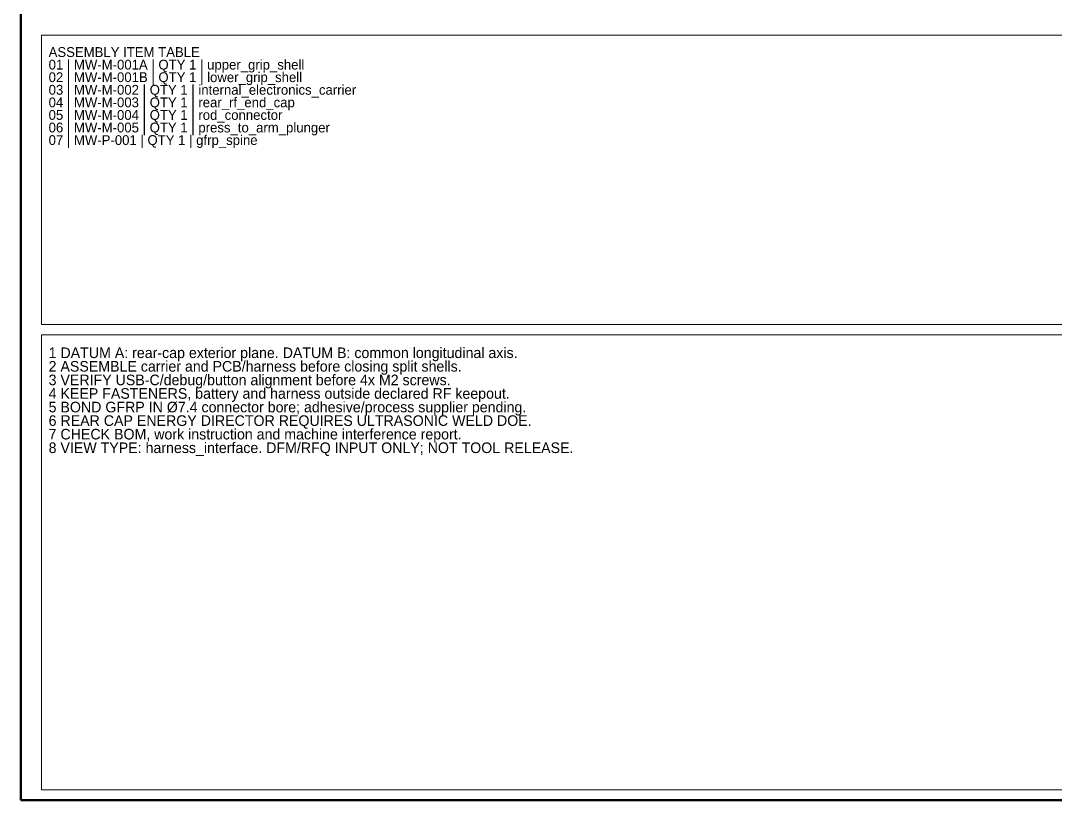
# Model space of a CAD drawing. Header units: millimetres. Extents: x 10 to 410, y 10 to 287.
# Drawn here: x 10 to 210, y 10 to 160.8 of the extents above; entities that cross this region are included whole.
import ezdxf
from ezdxf.enums import TextEntityAlignment as Align

# ---------------------------------------------------------------- set-up
doc = ezdxf.new("R2010")
doc.units = ezdxf.units.MM
doc.layers.add('BORDER', color=7, linetype='CONTINUOUS', lineweight=50)
doc.layers.add('NOTES', color=7, linetype='CONTINUOUS', lineweight=18)

msp = doc.modelspace()

# ---------------------------------------------------------------- linework, layer by layer
at = {"layer": 'BORDER'}
msp.add_lwpolyline([(10, 10), (410, 10), (410, 287), (10, 287)], close=True, dxfattribs=at)
at = {"layer": 'NOTES'}
for points in [[(14, 102), (252, 102), (252, 158), (14, 158)], [(14, 12), (252, 12), (252, 100), (14, 100)]]:
    msp.add_lwpolyline(points, close=True, dxfattribs=at)

# ---------------------------------------------------------------- texts
for s, height, p in [('ASSEMBLY ITEM TABLE', 1.9, (15.4, 154.7)), ('01 | MW-M-001A | QTY 1 | upper_grip_shell', 1.9, (15.4, 152.27)), ('02 | MW-M-001B | QTY 1 | lower_grip_shell', 1.9, (15.4, 149.84)), ('03 | MW-M-002 | QTY 1 | internal_electronics_carrier', 1.9, (15.4, 147.4)), ('04 | MW-M-003 | QTY 1 | rear_rf_end_cap', 1.9, (15.4, 144.97)), ('05 | MW-M-004 | QTY 1 | rod_connector', 1.9, (15.4, 142.54)), ('06 | MW-M-005 | QTY 1 | press_to_arm_plunger', 1.9, (15.4, 140.11)), ('07 | MW-P-001 | QTY 1 | gfrp_spine', 1.9, (15.4, 137.68)), ('1 DATUM A: rear-cap exterior plane. DATUM B: common longitudinal axis.', 2.05, (15.4, 96.55)), ('2 ASSEMBLE carrier and PCB/harness before closing split shells.', 2.05, (15.4, 93.93)), ('3 VERIFY USB-C/debug/button alignment before 4x M2 screws.', 2.05, (15.4, 91.3)), ('4 KEEP FASTENERS, battery and harness outside declared RF keepout.', 2.05, (15.4, 88.68)), ('5 BOND GFRP IN Ø7.4 connector bore; adhesive/process supplier pending.', 2.05, (15.4, 86.05)), ('6 REAR CAP ENERGY DIRECTOR REQUIRES ULTRASONIC WELD DOE.', 2.05, (15.4, 83.43)), ('7 CHECK BOM, work instruction and machine interference report.', 2.05, (15.4, 80.81)), ('8 VIEW TYPE: harness_interface. DFM/RFQ INPUT ONLY; NOT TOOL RELEASE.', 2.05, (15.4, 78.18))]:
    msp.add_text(s, height=height, dxfattribs=at).set_placement(p, align=Align.MIDDLE_LEFT)

doc.saveas('drawing.dxf')
